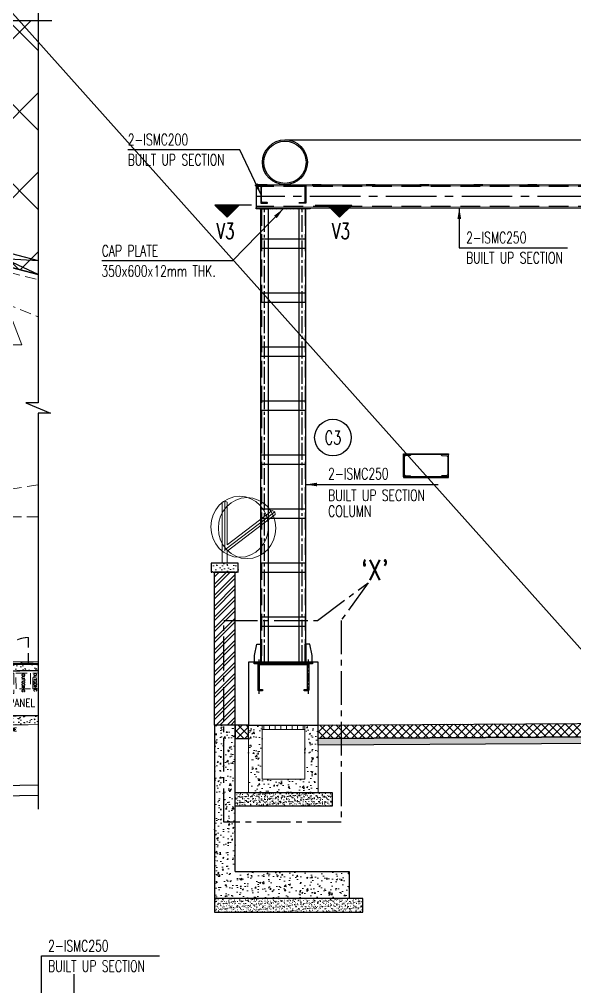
# Model space of a CAD drawing. Header units: inches. Extents: x 6 to 183294, y -48183 to 78918.
# Drawn here: x 13624 to 25977, y 18103 to 39608 of the extents above; entities that cross this region are included whole.
import ezdxf
from ezdxf.enums import TextEntityAlignment as Align

# ---------------------------------------------------------------- set-up
doc = ezdxf.new("R2010")
doc.units = ezdxf.units.IN
doc.header["$MEASUREMENT"] = 0
for name, pattern in [('( Hidden )', [0.375, 0.25, -0.125]), ('CENTER', [2, 1.25, -0.25, 0.25, -0.25]), ('CENTER2', [1.125, 0.75, -0.125, 0.125, -0.125]), ('HIDDEN', [0.375, 0.25, -0.125])]:
    doc.linetypes.add(name, pattern=pattern)
for name, color, linetype, lineweight in [('_ArchProj', 21, 'Continuous', 13), ('MAHAPE__C W_SDA_RCC', 1, 'Continuous', 30), ('MAHAPE__C W_SDA_RCC HATCH', 252, 'Continuous', 9), ('MAHAPE__C W_SDA_WALL', 7, 'Continuous', 30), ('plots', 250, 'Continuous', 25), ('ROAD-ht', 7, 'Continuous', 20), ('SDA_ELEVATION', 8, 'Continuous', 15), ('SDA_PCC', 127, 'Continuous', 30), ('SDA_PCC HATCH', 127, 'Continuous', 9), ('SDA_RCC', 1, 'Continuous', 30), ('SDA_RCC HATCH', 252, 'Continuous', 13), ('SDA_TREMIX', 22, 'Continuous', 30), ('SDA_TREMIX HATCH', 22, 'Continuous', 0), ('SDA_WALL HATCH 200', 8, 'Continuous', 5), ('Substation', 7, 'Continuous', 0)]:
    doc.layers.add(name, color=color, linetype=linetype, lineweight=lineweight)
for name, color, linetype in [('LUGS', 4, 'Continuous'), ('S-ARC', 253, 'Continuous'), ('S-BASE PLATE', 3, 'Continuous'), ('S-BASEMENT SECTION', 4, 'Continuous'), ('S-BRECK LINE', 8, 'Continuous'), ('S-CENTER LINE', 8, 'CENTER2'), ('S-CHEQ PLATE', 9, 'Continuous'), ('S-CLOUD', 7, 'Continuous'), ('S-COLUMN', 1, 'Continuous'), ('S-COLUMN CIRCLE', 9, 'Continuous'), ('S-COLUMN HATCH', 8, 'Continuous'), ('S-COLUMN NO', 2, 'Continuous'), ('S-CONCRET LINE', 4, 'Continuous'), ('S-DIM-1', 5, 'Continuous'), ('S-HATCH', 253, 'Continuous'), ('S-ISMC', 2, 'Continuous'), ('S-MEM', 4, 'Continuous'), ('S-RETAINING WALL', 6, 'Continuous'), ('S-SECTION MARK', 1, 'Continuous'), ('S-TEXT-1', 4, 'Continuous'), ('S-TITIL', 6, 'Continuous'), ('SDA_TEXT', 21, 'Continuous')]:
    doc.layers.add(name, color=color, linetype=linetype)
doc.styles.add('ROMAND', font='simplex.shx', dxfattribs={"width": 0.8, "height": 225})
doc.styles.add('ROMANS', font='simplex.shx', dxfattribs={"width": 0.7})
doc.styles.add('ROMANT', font='arial.ttf')
doc.styles.get("Standard").update_dxf_attribs({"font": 'txt.shx'})
doc.styles.add('UNIQUE', font='times.ttf', dxfattribs={"height": 0.16})
doc.linetypes.add('FENC', pattern='A,0.5,-0.25,["X",Standard,S=0.1,R=0,X=-0.1,Y=-0.05],-0.2', length=0.95)
doc.linetypes.add('FENCELINE1', pattern='A,0.25,-0.1,[133,ltypeshp.shx,S=0.1,R=0,X=-0.1,Y=0],-0.1,1', length=1.45)
doc.dimstyles.new('Copy of metric', dxfattribs={"dimtxt": 0.15, "dimasz": 0.05, "dimexe": 0.1, "dimexo": 0.1, "dimgap": 0.05, "dimtad": 1, "dimdec": 3, "dimzin": 0, "dimdsep": 46, "dimtxsty": 'ROMANS', "dimblk": 'ARCHTICK', "dimcen": 0.17, "dimclrd": 251, "dimclre": 251, "dimclrt": 1, "dimadec": 0, "dimazin": 0, "dimtfac": 1, "dimtdec": 3, "dimtofl": 0, "dimtmove": 1, "dimatfit": 0, "dimfxl": 0, "dimtolj": 1, "dimtzin": 0, "dimlwd": 0, "dimlwe": 0, "dimarcsym": 0})
doc.dimstyles.new('dim10', dxfattribs={"dimtxt": 250, "dimasz": 250, "dimexe": 200, "dimexo": 200, "dimgap": 100, "dimtad": 1, "dimdec": 0, "dimlfac": 0.1, "dimzin": 0, "dimdsep": 46, "dimtxsty": 'ROMANS', "dimcen": 0, "dimclrd": 5, "dimclre": 5, "dimclrt": 4, "dimadec": 0, "dimazin": 0, "dimtfac": 1, "dimtdec": 0, "dimtix": 1, "dimtofl": 0, "dimtmove": 2, "dimatfit": 3, "dimfxl": 0, "dimtolj": 1, "dimtzin": 0, "dimlwd": -1, "dimlwe": -1, "dimarcsym": 0})
doc.dimstyles.new('dim25', dxfattribs={"dimtxt": 250, "dimasz": 250, "dimexe": 200, "dimexo": 200, "dimgap": 100, "dimtad": 1, "dimdec": 0, "dimlfac": 0.25, "dimzin": 0, "dimdsep": 46, "dimtxsty": 'ROMANS', "dimcen": 0, "dimclrd": 5, "dimclre": 5, "dimclrt": 4, "dimadec": 0, "dimazin": 0, "dimtfac": 1, "dimtdec": 0, "dimtix": 1, "dimtofl": 0, "dimtmove": 2, "dimatfit": 3, "dimfxl": 0, "dimtolj": 1, "dimtzin": 0, "dimlwd": -1, "dimlwe": -1, "dimarcsym": 0})
doc.dimstyles.new('SDA-100', dxfattribs={"dimtxt": 0.2, "dimasz": 0.18, "dimexe": 0.18, "dimexo": 0.0625, "dimgap": 0.015, "dimtad": 0, "dimzin": 0, "dimdsep": 46, "dimtxsty": 'Standard', "dimblk": 'ARCHTICK', "dimcen": 0.09, "dimclrd": 27, "dimclre": 27, "dimclrt": 21, "dimadec": 0, "dimazin": 0, "dimtfac": 1, "dimtofl": 0, "dimtmove": 1, "dimatfit": 3, "dimfxl": 0, "dimtolj": 1, "dimtzin": 0, "dimlwd": -1, "dimlwe": -1, "dimarcsym": 0})
doc.dimstyles.get("Standard").update_dxf_attribs({"dimtxt": 0.18, "dimasz": 0.18, "dimexe": 0.18, "dimexo": 0.0625, "dimgap": 0.09, "dimtad": 0, "dimtih": 1, "dimtoh": 1, "dimdec": 4, "dimzin": 0, "dimdsep": 46, "dimtxsty": 'Standard', "dimcen": 0.09, "dimadec": 0, "dimazin": 0, "dimtfac": 1, "dimtdec": 4, "dimtofl": 0, "dimtmove": 0, "dimatfit": 3, "dimfxl": 0, "dimtolj": 1, "dimtzin": 0, "dimarcsym": 0})
pattern_1 = [(225, (94159.534, 39223.985), (15.2387667, -15.2387667), [])]

# ---------------------------------------------------------------- blocks, each defined once
blk = doc.blocks.new('*U23')
at = {"layer": 'S-CENTER LINE', "linetype": 'CENTER2', "ltscale": 750}
blk.add_line((384, 4327), (384, -4426), dxfattribs=at)
at = {"layer": 'S-ISMC', "color": 8, "linetype": 'HIDDEN', "ltscale": 10}
for p, q in [((273, 4327), (273, -4426)), ((495, 4327), (495, -4426))]:
    blk.add_line(p, q, dxfattribs=at)
at = {"layer": 'S-ISMC', "linetype": 'Continuous'}
blk.add_lwpolyline([(259, 4327), (259, -4426), (509, -4426), (509, 4327)], close=True, dxfattribs=at)
blk = doc.blocks.new('A$C7CDB371C')
at = {"color": 1, "lineweight": 0, "ltscale": 0.025}
for p, q in [((0.569, 0.69), (0.541, 0.677)), ((0.541, 0.205), (0.541, 0.677)), ((0.569, 0.135), (0.569, 0.69)), ((0.569, 0.69), (0.597, 0.677)), ((0.597, 0.135), (0.597, 0.677)), ((0.012, 0.57), (0.006, 0.54)), ((0.54, 0.135), (0.006, 0.54)), ((0.012, 0.57), (0.04, 0.585)), ((0.569, 0.149), (0.012, 0.57)), ((0.541, 0.205), (0.04, 0.585)), ((0.54, 0), (0.54, 0.135)), ((0.597, 0), (0.597, 0.135)), ((0.54, 0), (0.597, 0))]:
    blk.add_line(p, q, dxfattribs=at)
at = {"linetype": 'FENC', "lineweight": 0, "ltscale": 35, "extrusion": (0, 0, -1)}
blk.add_ellipse((0.32, 0.389, 70.792), major_axis=(0, -0.339), ratio=0.943658, dxfattribs=at)
at = {"linetype": 'FENC', "lineweight": 0, "ltscale": 35}
blk.add_ellipse((0.403, 0.404, 70.792), major_axis=(0, -0.339), ratio=0.943658, dxfattribs=at)
blk = doc.blocks.new('section-11')
at = {"layer": 'MAHAPE__C W_SDA_RCC HATCH'}
h = blk.add_hatch(dxfattribs=at)
h.set_pattern_fill('CONC', color=8, scale=500, angle=180)
h.set_pattern_definition([(0, (-1155373.66, -450134.2), (0, 500), [0, -500]), (0, (-1155368.66, -450309.2), (0, 500), [0, -500]), (0, (-1155353.66, -450039.2), (0, 500), [0, -500]), (338.1986, (-1155613.66, -450194.18), (1500.0001365, -499.999955), [53.8515, -2638.731]), (216.8699, (-1155563.66, -450214.18), (1499.999959, 1000.000062), [25, -2475]), (130.6013, (-1155583.66, -450229.177), (2500.0002106, -2999.999509), [46.0975, -4563.6745]), (206.5651, (-1155748.66, -450289.18), (-499.99958, -500.000655), [11.1805, -1106.8535]), (326.3099, (-1155758.66, -450294.18), (999.999779, -500.000667), [18.028, -1784.748]), (108.4349, (-1155743.66, -450304.18), (-499.999202, 1000.000217), [15.8115, -1565.3275]), (225, (-1155428.66, -450339.18), (-2e-13, -500.00015), [21.213, -685.8935]), (0, (-1155443.66, -450354.2), (500, 500), [30, -470]), (135, (-1155413.66, -450354.18), (-500.00015, 0), [21.213, -685.8935]), (251.5651, (-1155488.66, -450019.18), (499.999202, 1000.000217), [15.8115, -1565.3275]), (0, (-1155493.66, -450034.2), (500, 500), [25, -475]), (143.1301, (-1155468.66, -450034.18), (-1499.999959, 1000.000062), [25, -2475]), (213.6901, (-1155753.66, -450014.18), (999.999779, 500.000667), [18.028, -1784.748]), (341.5651, (-1155768.66, -450024.18), (-1000.000217, 499.999202), [31.623, -1549.516]), (126.8699, (-1155738.66, -450034.18), (1000.000062, -1499.999959), [25, -2475]), (0, (-1155608.66, -450034.2), (0, 500), [0, -500]), (0, (-1155743.66, -450164.2), (0, 500), [0, -500]), (0, (-1155603.66, -450349.2), (0, 500), [0, -500]), (0, (-1155468.66, -450194.2), (0, 500), [0, -500]), (0, (-1155613.66, -450109.2), (0, 500), [0, -500]), (0, (-1155723.66, -450094.2), (0, 500), [0, -500]), (0, (-1155678.66, -450124.2), (0, 500), [0, -500]), (0, (-1155698.66, -450244.2), (0, 500), [0, -500]), (0, (-1155818.66, -450224.2), (0, 500), [0, -500]), (0, (-1155813.66, -450109.2), (0, 500), [0, -500]), (0, (-1155828.66, -449999.2), (0, 500), [0, -500]), (0, (-1155673.66, -449979.2), (0, 500), [0, -500]), (0, (-1155563.66, -449959.2), (0, 500), [0, -500]), (0, (-1155388.66, -449979.2), (0, 500), [0, -500]), (0, (-1155508.66, -450134.2), (0, 500), [0, -500]), (0, (-1155558.66, -450044.2), (0, 500), [0, -500]), (0, (-1155518.66, -450284.2), (0, 500), [0, -500]), (0, (-1155668.66, -450309.2), (0, 500), [0, -500]), (0, (-1155518.66, -450419.2), (0, 500), [0, -500]), (0, (-1155683.66, -450389.2), (0, 500), [0, -500]), (0, (-1155843.66, -450404.2), (0, 500), [0, -500]), (0, (-1155783.66, -450429.2), (0, 500), [0, -500]), (0, (-1155778.66, -450359.2), (0, 500), [0, -500]), (0, (-1155443.66, -450439.2), (0, 500), [0, -500]), (0, (-1155383.66, -450234.2), (0, 500), [0, -500]), (0, (-1155408.66, -450084.2), (0, 500), [0, -500]), (0, (-1155638.66, -450444.2), (0, 500), [0, -500])])
edge = h.paths.add_edge_path()
edge.add_line((-600, 4601), (-1060, 4601))
edge = h.paths.add_edge_path()
edge.add_line((-530, 4800), (-530, 4601))
edge.add_line((-530, 4601), (-545, 4601))
edge.add_ellipse((-555, 4601), major_axis=(10, 0), ratio=1, start_angle=0, end_angle=90)
edge.add_ellipse((-555, 4601), major_axis=(10, 0), ratio=1, start_angle=90, end_angle=180)
edge.add_line((-565, 4601), (-600, 4601))
edge.add_line((-600, 4601), (-1060, 4601))
edge.add_line((-1060, 4601), (-1095, 4601))
edge.add_ellipse((-1105, 4601), major_axis=(10, 0), ratio=1, start_angle=0, end_angle=90)
edge.add_ellipse((-1105, 4601), major_axis=(10, 0), ratio=1, start_angle=90, end_angle=180)
edge.add_line((-1115, 4601), (-1130, 4601))
edge.add_line((-1130, 4601), (-1130, 4800))
edge.add_line((-1130, 4800), (-530, 4800))
at = {"layer": 'SDA_ELEVATION'}
h = blk.add_hatch(dxfattribs=at)
h.set_pattern_fill('ANSI31', color=8, scale=1000, angle=45)
h.set_pattern_definition([(90, (-1190310.6, -279749.45), (-125, 0), [])])
h.paths.add_polyline_path([(0, 1200), (0, 1100), (950, 1100), (950, 1200)])
at = {"layer": 'SDA_PCC HATCH', "linetype": 'Continuous'}
h = blk.add_hatch(dxfattribs=at)
h.set_pattern_fill('AR-SAND', color=8, scale=46.691177, angle=180, style=0)
h.set_pattern_definition([(37.5, (-1194513.666, -332372.4), (-2.941234, 89.9656687), [0, -70.9705883, 0, -79.375, 0, -75.873162]), (7.5, (-1194513.67, -332372.4), (82.632957, 131.76932), [0, -38.2867647, 0, -63.966912, 0, -24.5128677]), (327.5, (-1194571.096, -332372.4), (145.4029473, 0.264228), [0, -23.3455883, 0, -84.0441177, 0, -109.724265]), (317.5, (-1194571.1, -332372.4), (140.359588, 40.979705), [0, -11.672794, 0, -55.0955883, 0, -63.0330883])])
h.paths.add_polyline_path([(1250, 900), (1250, 750), (17391, 850), (17390, 1000)])
h = blk.add_hatch(dxfattribs=at)
h.set_pattern_fill('AR-SAND', color=8, scale=46.691177, angle=180, style=0)
h.set_pattern_definition([(37.5, (-526153.19, -518089.3), (-2.941234, 89.965669), [0, -70.970588, 0, -79.375, 0, -75.873162]), (7.5, (-526153.19, -518089.3), (82.632957, 131.76932), [0, -38.286765, 0, -63.966912, 0, -24.512868]), (327.5, (-526210.62, -518089.3), (145.402947, 0.264228), [0, -23.345588, 0, -84.044118, 0, -109.724265]), (317.5, (-526210.62, -518089.3), (140.359588, 40.979705), [0, -11.672794, 0, -55.095588, 0, -63.033088])])
h.paths.add_polyline_path([(-600, -300), (-600, -600), (1560, -600), (1560, -300)])
h = blk.add_hatch(dxfattribs=at)
h.set_pattern_fill('AR-SAND', color=8, scale=46.691177, angle=180, style=0)
h.set_pattern_definition([(37.5, (142221.335, -703806.195), (-2.941234, 89.965669), [0, -70.970588, 0, -79.375, 0, -75.873162]), (7.5, (142221.33, -703806.2), (82.632957, 131.76932), [0, -38.286765, 0, -63.966912, 0, -24.512868]), (327.5, (142163.905, -703806.195), (145.402947, 0.264228), [0, -23.345588, 0, -84.044118, 0, -109.724265]), (317.5, (142163.9, -703806.2), (140.359588, 40.979705), [0, -11.672794, 0, -55.095588, 0, -63.033088])])
h.paths.add_polyline_path([(-1060, -2657), (-1060, -2957), (2240, -2957), (2240, -2657)])
at = {"layer": 'SDA_RCC HATCH'}
h = blk.add_hatch(dxfattribs=at)
h.set_pattern_fill('AR-CONC', color=8, scale=46, angle=180)
h.set_pattern_definition([(50, (142221.33, -703008.4), (329.93968, -28.86598), [34.5, -379.5]), (355, (142221.33, -703008.4), (-63.82561, 346.00838), [27.6, -303.6]), (100.451444, (142248.83, -703010.8), (266.11407, 317.1424), [29.32049, -322.52537]), (46.1842, (142221.33, -702916.4), (490.93101, -76.13887), [51.75, -569.25]), (96.635635, (142262.25, -702922.73), (429.9445, 448.09456), [43.98076, -483.78833]), (351.18416, (142221.33, -702916.4), (429.9445, 448.09456), [41.4, -455.4]), (21, (142267.33, -702939.4), (274.57724, -185.20469), [34.5, -379.5]), (326, (142267.33, -702939.4), (111.92505, 333.56902), [27.6, -303.6]), (71.451445, (142290.22, -702954.82), (386.5023, 148.36433), [29.32049, -322.52537]), (37.5, (142221.33, -703008.39), (5.593533, 153.131173), [0, -299.92, 0, -308.2, 0, -304.75]), (7.5, (142221.33, -703008.39), (121.011987, 181.429387), [0, -175.72, 0, -293.02, 0, -116.15]), (327.5, (142118.75, -703008.39), (245.55832, -10.37524), [0, -115, 0, -358.8, 0, -476.1]), (317.5, (142072.75, -703008.4), (268.26564, 46.04829), [0, -149.5, 0, -238.28, 0, -338.1])])
h.paths.add_polyline_path([(-600, -2058), (1940, -2058), (1940, -2657), (-1060, -2657), (-1060, 1200), (-600, 1200)])
h = blk.add_hatch(dxfattribs=at)
h.set_pattern_fill('AR-CONC', color=8, scale=46, angle=180)
h.set_pattern_definition([(50, (-526153.2, -517291.5), (329.93968, -28.86598), [34.5, -379.5]), (355, (-526153.2, -517291.5), (-63.82561, 346.00838), [27.6, -303.6]), (100.451444, (-526125.7, -517293.9), (266.11407, 317.1424), [29.32049, -322.52537]), (46.1842, (-526153.2, -517199.5), (490.93101, -76.13887), [51.75, -569.25]), (96.635635, (-526112.3, -517205.84), (429.9445, 448.09456), [43.98076, -483.78833]), (351.184164, (-526153.2, -517199.5), (429.9445, 448.09456), [41.4, -455.4]), (21, (-526107.2, -517222.5), (274.57724, -185.20469), [34.5, -379.5]), (326, (-526107.2, -517222.5), (111.92505, 333.56902), [27.6, -303.6]), (71.451445, (-526084.3, -517237.93), (386.5023, 148.36433), [29.32049, -322.52537]), (37.5, (-526153.19, -517291.49), (5.593533, 153.131173), [0, -299.92, 0, -308.2, 0, -304.75]), (7.5, (-526153.19, -517291.5), (121.011987, 181.429387), [0, -175.72, 0, -293.02, 0, -116.15]), (327.5, (-526255.77, -517291.49), (245.55832, -10.37524), [0, -115, 0, -358.8, 0, -476.1]), (317.5, (-526301.77, -517291.5), (268.26564, 46.04829), [0, -149.5, 0, -238.28, 0, -338.1])])
h.paths.add_polyline_path([(-300, 1200), (-300, -300), (1250, -300), (1250, 1200), (950, 1200), (950, 0), (0, 0), (0, 1200)])
at = {"layer": 'SDA_TREMIX HATCH'}
h = blk.add_hatch(dxfattribs=at)
h.set_pattern_fill('ANSI37', color=8, scale=1000, style=0)
h.set_pattern_definition([(45, (-2843059.49, 732027.59), (-88.3883476, 88.3883476), []), (135, (-2843059.49, 732027.59), (-88.3883476, -88.3883476), [])])
h.paths.add_polyline_path([(1250, 1200), (1250, 900), (17392, 1000), (17390, 1300)])
h = blk.add_hatch(dxfattribs=at)
h.set_pattern_fill('ANSI37', color=8, scale=1000, style=0)
h.set_pattern_definition([(45, (-3511426.99, 917744.48), (-88.3883476, 88.3883476), []), (135, (-3511426.99, 917744.48), (-88.3883476, -88.3883476), [])])
h.paths.add_polyline_path([(-600, 1200), (-600, 900), (-300, 900), (-300, 1200)])
at = {"layer": 'SDA_WALL HATCH 200'}
h = blk.add_hatch(dxfattribs=at)
h.set_pattern_fill('ANSI32', color=8, scale=460, angle=180)
h.set_pattern_definition([(45, (142221.33, -703008.39), (-121.97592, 121.97592), []), (45, (142302.65, -703008.39), (-121.97592, 121.97592), [])])
h.paths.add_polyline_path([(-600, 1200), (-1060, 1200), (-1060, 2499), (-600, 2499)])
h.paths.add_polyline_path([(-1060, 4601), (-600, 4601), (-600, 2499), (-1060, 2499)])
at = {"layer": 'MAHAPE__C W_SDA_RCC', "color": 8, "ltscale": 1000}
for p, q in [((-1130, 4800), (-1130, 4601)), ((-530, 4800), (-1130, 4800)), ((-530, 4601), (-530, 4800)), ((-1130, 4601), (-1115, 4601)), ((-1095, 4601), (-1060, 4601)), ((-1060, 4601), (-600, 4601)), ((-600, 4601), (-1060, 4601)), ((-600, 4601), (-565, 4601)), ((-545, 4601), (-530, 4601)), ((-600, 1200), (-1060, 1200)), ((-600, -2058), (-600, 1200)), ((-600, -2058), (-600, 1200)), ((-600, -2058), (1940, -2058)), ((1940, -2058), (1940, -2657)), ((1940, -2657), (-1060, -2657))]:
    blk.add_line(p, q, dxfattribs=at)
for points in [[(-1060, 1200), (-1060, -2058)], [(-1060, -2058), (-1060, -2657)]]:
    blk.add_lwpolyline(points, dxfattribs=at)
at = {"layer": 'MAHAPE__C W_SDA_RCC', "color": 8}
for centre, start, end in [((-1105, 4601), 90, 180), ((-1105, 4601), 0, 90), ((-555, 4601), 90, 180), ((-555, 4601), 0, 90)]:
    blk.add_arc(centre, 10, start, end, dxfattribs=at)
at = {"layer": 'MAHAPE__C W_SDA_WALL', "color": 8, "ltscale": 1000}
for p, q in [((-1060, 1200), (-1060, 4601)), ((-600, 1200), (-600, 4601))]:
    blk.add_line(p, q, dxfattribs=at)
at = {"layer": 'SDA_ELEVATION', "color": 8, "ltscale": 1000}
blk.add_lwpolyline([(0, 1200), (950, 1200), (950, 1100), (0, 1100)], close=True, dxfattribs=at)
at = {"layer": 'SDA_PCC', "color": 8, "ltscale": 1000}
for points in [[(1250, 900), (17390, 1000), (17391, 850), (1250, 750)], [(-600, -300), (1560, -300), (1560, -600), (-600, -600)], [(-1060, -2657), (-1060, -2957), (2240, -2957), (2240, -2657)]]:
    blk.add_lwpolyline(points, close=True, dxfattribs=at)
at = {"layer": 'SDA_RCC', "color": 8, "lineweight": 0, "ltscale": 1000}
blk.add_lwpolyline([(-300, 1200), (0, 1200), (0, 0), (950, 0), (950, 1200), (1250, 1200), (1250, -300), (-300, -300)], close=True, dxfattribs=at)
at = {"layer": 'SDA_TREMIX', "color": 8, "ltscale": 1000}
blk.add_line((1246, 900), (17390, 1000), dxfattribs=at)
for points in [[(1250, 1200), (17390, 1300), (17392, 1000), (1250, 900)], [(-300, 1200), (-600, 1200), (-600, 900), (-300, 900)]]:
    blk.add_lwpolyline(points, close=True, dxfattribs=at)
at = {"color": 8, "xscale": -2000, "yscale": 2000, "zscale": 2000}
blk.add_blockref('A$C7CDB371C', (307, 4800), dxfattribs=at)
blk = doc.blocks.new('_ArchTick')
at = {"color": 0, "const_width": 0.15}
blk.add_lwpolyline([(-0.5, -0.5), (0.5, 0.5)], dxfattribs=at)
blk = doc.blocks.new('*U38')
at = {"layer": 'S-CENTER LINE', "linetype": 'CENTER2', "ltscale": 250}
blk.add_line((0, -1980), (0, 3058), dxfattribs=at)
at = {"layer": 'S-ISMC', "color": 8, "linetype": 'HIDDEN', "ltscale": 750}
blk.add_line((-33, 3058), (-33, -1980), dxfattribs=at)
at = {"layer": 'S-ISMC'}
blk.add_lwpolyline([(-40, -1980), (-40, 3058), (40, 3058), (40, -1980), (-40, -1980)], dxfattribs=at)
blk = doc.blocks.new('*U9')
at = {"layer": 'S-CENTER LINE', "linetype": 'CENTER2', "ltscale": 10}
for p, q in [((0, -125), (0, 125)), ((8, 0), (-8, 0))]:
    blk.add_line(p, q, dxfattribs=at)
at = {"layer": 'S-ISMC'}
blk.add_lwpolyline([(71, -114), (14, -108, -0.383864), (4, -96), (4, 96, -0.383864), (14, 108), (71, 114, 0.383864), (76, 120), (76, 125), (-4, 125), (-4, -125), (76, -125), (76, -120, 0.383864)], format="xyb", close=True, dxfattribs=at)
blk = doc.blocks.new('2-ISMC250 BUILT UP SECTION')
at = {"layer": 'S-BASE PLATE', "color": 3, "ltscale": 2}
for points in [[(-500, 262), (500, 262), (500, 250), (-500, 250)], [(-500, -262), (500, -262), (500, -250), (-500, -250)]]:
    blk.add_lwpolyline(points, close=True, dxfattribs=at)
at = {"layer": 'S-ISMC', "yscale": 2, "zscale": 2, "rotation": 180}
for p, xscale in [((-492.9, 0), -2), ((492.9, 0), 2)]:
    blk.add_blockref('*U9', p, dxfattribs=dict(at, xscale=xscale))
blk = doc.blocks.new('*U10')
at = {"layer": 'S-CENTER LINE', "linetype": 'CENTER2', "ltscale": 10}
blk.add_line((8, 0), (-8, 0), dxfattribs=at)
at = {"layer": 'S-CENTER LINE', "linetype": 'CENTER2', "ltscale": 50}
blk.add_line((0, -100), (0, 100), dxfattribs=at)
at = {"layer": 'S-ISMC', "color": 3}
blk.add_lwpolyline([(72, -97, 0.383864), (67, -92), (13, -86, -0.383864), (3, -75), (3, 75, -0.383864), (13, 86), (67, 92, 0.383864), (72, 97), (72, 100), (-3, 100), (-3, -100), (72, -100)], format="xyb", close=True, dxfattribs=at)
blk = doc.blocks.new('OPEN TO SKY')
at = {"lineweight": 0}
h = blk.add_hatch(dxfattribs=at)
h.set_pattern_fill('ANSI37', color=8, scale=10000, style=0)
h.set_pattern_definition([(45, (-430080.5, -149823.6), (-883.8835, 883.8835), []), (135, (-430080.5, -149823.6), (-883.8835, -883.8835), [])])
edge = h.paths.add_edge_path()
edge.add_line((11017, 17200), (9086, 17200))
edge.add_line((9086, 17200), (9086, 12053))
edge.add_line((9086, 12053), (11017, 11554))
edge.add_line((11017, 11554), (11017, 17200))
edge.add_line((11017, 17200), (9086, 17200))
h = blk.add_hatch()
h.set_pattern_fill('AR-CONC', color=8, scale=100, angle=153.0808)
h.set_pattern_definition([(203.0808, (-41741, 19792.7), (-611.132, 380.6806), [75, -825]), (148.0808, (-41741, 19792.7), (-216.826, -733.506), [60, -660]), (253.5322, (-41791.95, 19824.4), (-827.958, -352.826), [63.74, -701.142]), (199.265, (-41831.6, 19614.4), (-876.665, 630.761), [112.5, -1237.5]), (249.7164, (-41904.6, 19666.9), (-1274.404, -445.416), [95.61, -1051.714]), (144.265, (-41831.6, 19614.4), (-1274.404, -445.416), [90, -990]), (174.0808, (-41898.1, 19704.2), (-349.9504, 629.2334), [75, -825]), (119.0808, (-41898.1, 19704.2), (-545.251, -536.42), [60, -660]), (224.5322, (-41927.26, 19756.65), (-895.201, 92.814), [63.74, -701.142]), (190.5808, (-41741.02, 19792.7), (-161.5546, -291.3182), [0, -652, 0, -670, 0, -662.5]), (160.5808, (-41741.02, 19792.7), (-413.1284, -232.575), [0, -382, 0, -637, 0, -252.5]), (120.5808, (-41542.18, 19691.73), (-465.7691, 261.7904), [0, -250, 0, -780, 0, -1035]), (110.5808, (-41453, 19646.46), (-565.3164, 174.77), [0, -325, 0, -518, 0, -735])])
h.paths.add_polyline_path([(801, 3439), (6687, 451), (7728, 2502), (1842, 5490)])
h.paths.add_polyline_path([(1204, 3571), (2110, 5354), (7461, 2637), (6555, 854)], flags=16)
at = {"layer": 'S-COLUMN HATCH'}
h = blk.add_hatch(dxfattribs=at)
h.set_pattern_fill('ANSI31', color=256, scale=750, style=0)
h.set_pattern_definition([(45, (-397298.02, 245187.77), (-66.29126, 66.29126), [])])
h.paths.add_polyline_path([(9486, 15378), (9486, 11949), (9086, 12053), (9086, 15378)])
at = {"layer": 'Substation', "lineweight": 0, "ltscale": 1000}
for points in [[(3677, 5649), (3722, 5626), (3335, 4863), (3289, 4886)], [(5301, 4824), (5256, 4847), (4869, 4084), (4914, 4061)], [(6233, 4211), (6194, 4231), (5856, 3566), (5895, 3546)], [(1891, 2132), (1936, 2109), (2324, 2872), (2279, 2895)], [(3516, 1307), (3470, 1330), (3858, 2093), (3903, 2070)], [(4560, 916), (4521, 937), (4858, 1602), (4898, 1582)]]:
    blk.add_hatch(color=8, dxfattribs=at).paths.add_polyline_path(points)
at = {"layer": 'Substation', "lineweight": 0}
h = blk.add_hatch(dxfattribs=at)
h.set_pattern_fill('AR-CONC', color=8, scale=36, angle=90.288, style=0)
h.set_pattern_definition([(140.288, (45502.06, -70840.2), (21.29254, 258.32396), [27, -297]), (85.288, (45502.06, -70840.2), (-270.5347, -51.311), [21.6, -237.6]), (190.73945, (45503.84, -70818.68), (-249.2421, 207.01295), [22.9465, -252.4112]), (136.4722, (45430.06, -70840.57), (57.6549, 384.5015), [40.5, -445.5]), (186.92364, (45434.87, -70808.53), (-352.3696, 334.7113), [34.4197, -378.617]), (81.47217, (45430.06, -70840.57), (-352.3696, 334.7113), [32.4, -356.4]), (111.288, (45447.88, -70804.48), (143.8608, 215.6124), [27, -297]), (56.288, (45447.88, -70804.48), (-261.491, 86.2802), [21.6, -237.6]), (161.73945, (45459.87, -70786.51), (-117.6302, 301.8926), [22.9465, -252.4112]), (127.78801, (45502.06, -70840.21), (-119.86228, 3.77509), [0, -234.72, 0, -241.2, 0, -238.5]), (97.788, (45502.06, -70840.21), (-142.46247, 93.99011), [0, -137.52, 0, -229.32, 0, -90.9]), (57.788, (45502.47, -70920.49), (7.15365, 192.21446), [0, -90, 0, -280.8, 0, -372.6]), (47.788, (45502.65, -70956.49), (-37.09267, 209.76322), [0, -117, 0, -186.48, 0, -264.6])])
h.paths.add_polyline_path([(11017, 1543), (11017, 2943), (8620, 2931), (8627, 1531)])
h.paths.add_polyline_path([(11017, 1743), (11017, 2743), (8821, 2732), (8826, 1732)])
at = {"color": 251, "lineweight": 5, "ltscale": 1000}
for p, q in [((1797, 16354), (999, 16354)), ((1797, 16354), (2594, 16354)), ((918, 16244), (918, 16106)), ((1797, 16299), (1000, 16299)), ((1000, 16244), (1000, 16024)), ((1797, 16244), (1002, 16244)), ((1632, 16244), (1467, 15090)), ((1797, 16299), (2593, 16299)), ((1797, 16244), (2592, 16244)), ((1962, 16244), (2127, 15090)), ((2593, 16244), (2593, 16024)), ((2676, 16244), (2676, 16106)), ((1000, 16024), (1000, 12645)), ((2593, 16024), (2593, 12645)), ((1797, 15090), (1000, 15090)), ((1000, 15090), (1220, 14760)), ((1797, 15090), (2593, 15090)), ((2593, 15090), (2374, 14760)), ((1000, 15035), (1165, 14788)), ((2593, 15035), (2429, 14788)), ((1165, 14788), (1000, 14788)), ((1000, 14733), (1193, 14733)), ((1193, 14733), (1193, 14156)), ((1220, 14760), (1220, 13442)), ((1797, 14760), (1220, 14760)), ((1797, 14760), (2374, 14760)), ((2374, 14760), (2374, 13442)), ((2593, 14733), (2401, 14733)), ((2401, 14733), (2401, 14156)), ((2429, 14788), (2593, 14788)), ((1193, 14156), (1000, 14156)), ((1220, 14101), (1000, 14101)), ((1000, 14046), (1193, 14046)), ((1193, 14046), (1193, 13469)), ((2374, 14101), (2593, 14101)), ((2401, 14156), (2593, 14156)), ((2401, 14046), (2401, 13469)), ((2593, 14046), (2401, 14046)), ((1193, 13469), (1000, 13469)), ((1220, 13442), (1000, 13277)), ((1797, 13442), (1220, 13442)), ((1797, 13442), (2374, 13442)), ((2374, 13442), (2593, 13277)), ((2401, 13469), (2593, 13469)), ((1797, 13277), (1000, 13277)), ((1797, 13277), (2593, 13277)), ((918, 12453), (918, 12590)), ((1000, 12453), (1000, 12673)), ((2593, 12453), (2593, 12673)), ((2676, 12453), (2676, 12590)), ((1797, 12343), (999, 12343)), ((1797, 12398), (1000, 12398)), ((1797, 12453), (1002, 12453)), ((1797, 12453), (2592, 12453)), ((1797, 12398), (2593, 12398)), ((1797, 12343), (2594, 12343)), ((793, 11244), (793, 11106)), ((1671, 11354), (874, 11354)), ((1672, 11299), (875, 11299)), ((875, 11244), (875, 11024)), ((1671, 11244), (876, 11244)), ((1507, 11244), (1342, 10090)), ((1672, 11354), (2469, 11354)), ((1672, 11299), (2468, 11299)), ((1672, 11244), (2467, 11244)), ((1836, 11244), (2001, 10090)), ((2468, 11244), (2468, 11024)), ((2551, 11244), (2551, 11106)), ((875, 11024), (875, 7645)), ((2468, 11024), (2468, 7645)), ((1672, 10090), (875, 10090)), ((875, 10090), (1095, 9760)), ((875, 10035), (1040, 9788)), ((1672, 10090), (2468, 10090)), ((2468, 10090), (2248, 9760)), ((2468, 10035), (2303, 9788)), ((1040, 9788), (875, 9788)), ((875, 9733), (1067, 9733)), ((1067, 9733), (1067, 9156)), ((1095, 9760), (1095, 8442)), ((1672, 9760), (1095, 9760)), ((1672, 9760), (2248, 9760)), ((2248, 9760), (2248, 8442)), ((2468, 9733), (2276, 9733)), ((2276, 9733), (2276, 9156)), ((2303, 9788), (2468, 9788)), ((1067, 9156), (875, 9156)), ((1095, 9101), (875, 9101)), ((875, 9046), (1067, 9046)), ((1067, 9046), (1067, 8469)), ((2248, 9101), (2468, 9101)), ((2276, 9156), (2468, 9156)), ((2276, 9046), (2276, 8469)), ((2468, 9046), (2276, 9046)), ((1067, 8469), (875, 8469)), ((1095, 8442), (875, 8277)), ((1672, 8442), (1095, 8442)), ((1672, 8442), (2248, 8442)), ((2248, 8442), (2468, 8277)), ((2276, 8469), (2468, 8469)), ((1672, 8277), (875, 8277)), ((1672, 8277), (2468, 8277)), ((793, 7453), (793, 7590)), ((875, 7453), (875, 7673)), ((2468, 7453), (2468, 7673)), ((2551, 7453), (2551, 7590)), ((1671, 7343), (874, 7343)), ((1672, 7398), (875, 7398)), ((1671, 7453), (876, 7453)), ((1672, 7453), (2467, 7453)), ((1672, 7398), (2468, 7398)), ((1672, 7343), (2469, 7343))]:
    blk.add_line(p, q, dxfattribs=at)
at = {"color": 8, "ltscale": 1000}
blk.add_line((1522, 6075), (1522, 5490), dxfattribs=at)
for points in [[(547, 16759), (3047, 16759), (3047, 11759), (547, 11759)], [(422, 11759), (2922, 11759), (2922, 6759), (422, 6759)]]:
    blk.add_lwpolyline(points, close=True, dxfattribs=at)
at = {"color": 8, "linetype": '( Hidden )', "lineweight": 0, "ltscale": 1000}
for points in [[(322, 5475), (322, 6075, -0.414214), (922, 5475, -0.414214), (1522, 6075)], [(10796, 2882), (10796, 3482, 0.414214), (10196, 2882, 0.414214), (9596, 3482), (9596, 2882)], [(10797, 2882), (10797, 3482, 0.414214), (10197, 2882, 0.414214), (9597, 3482), (9597, 2882)]]:
    blk.add_lwpolyline(points, format="xyb", dxfattribs=at)
at = {"color": 8, "linetype": 'FENCELINE1', "ltscale": 1000, "const_width": 50}
blk.add_lwpolyline([(11017, 2895), (6981, 2881), (1842, 5490), (153, 5490)], dxfattribs=at)
at = {"color": 8, "ltscale": 1000}
for points in [[(243, 1537), (243, 2287)], [(1743, 1537), (1743, 2287)], [(1743, 1587), (1893, 1587), (1893, 87), (93, 87), (93, 1587), (243, 1587)], [(1743, 1537), (1843, 1537), (1843, 137), (143, 137), (143, 1537), (243, 1537)], [(993, 1537), (993, 1587)], [(1743, 1537), (1743, 1587)], [(-224, 311), (-236, -170), (322, -163)]]:
    blk.add_lwpolyline(points, dxfattribs=at)
at = {"color": 251, "lineweight": 5}
for centre, radius, start, end in [((1022, 16252), 104, 101.9057, 184.3545), ((2572, 16252), 104, 355.6455, 78.0943), ((1014, 16120), 97.1, 188.13, 261.8699), ((2580, 16120), 97.1, 278.1301, 351.87), ((1014, 12577), 97.1, 98.1301, 171.87), ((2580, 12577), 97.1, 8.13, 81.8699), ((1022, 12445), 104, 175.6455, 258.0943), ((2572, 12445), 104, 281.9057, 4.3545), ((896, 11252), 104, 101.9057, 184.3545), ((2447, 11252), 104, 355.6455, 78.0943), ((889, 11120), 97.1, 188.13, 261.8699), ((2454, 11120), 97.1, 278.1301, 351.87), ((889, 7577), 97.1, 98.1301, 171.87), ((2454, 7577), 97.1, 8.13, 81.8699), ((896, 7445), 104, 175.6455, 258.0943), ((2447, 7445), 104, 281.9057, 4.3545)]:
    blk.add_arc(centre, radius, start, end, dxfattribs=at)
at = {"color": 8}
for centre, start, end in [((243, 1537), 0, 90), ((1743, 1537), 90, 180)]:
    blk.add_arc(centre, 750, start, end, dxfattribs=at)
at = {"layer": 'plots', "color": 8, "ltscale": 1000}
for points in [[(11017, -33), (-236, -234), (192, 17200)], [(11017, 197), (0, 0), (422, 17200)]]:
    blk.add_lwpolyline(points, dxfattribs=at)
at = {"layer": 'S-BASEMENT SECTION', "color": 8, "ltscale": 1000}
for points in [[(9086, 17200), (9086, 12053), (11017, 11554)], [(9086, 13631), (10436, 13631), (10436, 11704)], [(3046, 4879), (3091, 4968)], [(5008, 3883), (5053, 3972)], [(5097, 3838), (5142, 3927)], [(6167, 3294), (6212, 3384)]]:
    blk.add_lwpolyline(points, dxfattribs=at)
at = {"layer": 'S-BRECK LINE'}
for points in [[(-108, 17200), (5492, 17200), (5492, 16925), (5718, 17474), (5718, 17200), (11317, 17200)], [(11017, 17500), (11017, 8696), (10743, 8696), (11292, 8470), (11017, 8470), (11017, -333)]]:
    blk.add_lwpolyline(points, dxfattribs=at)
at = {"layer": 'S-COLUMN', "ltscale": 5}
blk.add_lwpolyline([(9486, 15378), (9486, 11949), (9086, 12053), (9086, 15378)], close=True, dxfattribs=at)
at = {"layer": 'S-COLUMN CIRCLE'}
blk.add_circle((10031, 14100), 408, dxfattribs=at)
at = {"layer": 'S-HATCH', "color": 5}
for p, q in [((9316, 17200), (9086, 15378)), ((9316, 15378), (9086, 17200)), ((11017, 11554), (9486, 12259)), ((9486, 11949), (11017, 11864))]:
    blk.add_line(p, q, dxfattribs=at)
at = {"layer": 'S-RETAINING WALL'}
for p, q in [((9086, 17200), (9086, 15378)), ((9316, 15378), (9316, 17200)), ((9486, 12259), (11017, 11864)), ((11017, 11554), (9486, 11949))]:
    blk.add_line(p, q, dxfattribs=at)
at = {"layer": 'SDA_ELEVATION', "color": 8, "linetype": '( Hidden )', "ltscale": 1000}
blk.add_line((6445, 12456), (11017, 10613), dxfattribs=at)
for points in [[(11017, 6165), (6445, 6165), (6445, 12456), (9061, 12456), (9061, 12226), (8912, 12226), (8912, 11976), (11017, 11433)], [(11017, 6165), (6445, 6165), (6445, 12456), (9061, 12456), (9061, 12226), (8912, 12226), (8912, 11976), (11017, 11433)], [(11017, 6875), (6445, 6165)]]:
    blk.add_lwpolyline(points, dxfattribs=at)
at = {"layer": 'Substation', "color": 8, "lineweight": 0, "ltscale": 1000}
for p, q in [((3677, 5649), (3289, 4886)), ((3722, 5626), (3335, 4863)), ((3722, 5626), (3677, 5649)), ((3249, 4948), (3180, 4811)), ((3300, 4922), (3249, 4948)), ((3230, 4785), (3180, 4811)), ((3300, 4922), (3230, 4785)), ((3999, 4395), (3230, 4785)), ((3335, 4863), (3289, 4886)), ((5256, 4847), (4869, 4084)), ((5301, 4824), (4914, 4061)), ((5256, 4847), (5301, 4824)), ((4068, 4532), (3999, 4395)), ((4119, 4506), (4068, 4532)), ((4565, 4108), (3934, 4428)), ((4565, 4108), (3934, 4428)), ((4049, 4370), (3999, 4395)), ((3999, 4395), (4049, 4370)), ((4119, 4506), (4049, 4370)), ((4119, 4506), (4049, 4370)), ((4099, 4344), (4049, 4370)), ((4049, 4370), (4099, 4344)), ((4169, 4481), (4099, 4344)), ((4099, 4344), (4868, 3954)), ((4119, 4506), (4169, 4481)), ((4937, 4091), (4868, 3954)), ((4937, 4091), (4988, 4065)), ((6194, 4231), (5856, 3566)), ((6233, 4211), (5895, 3546)), ((6194, 4231), (6233, 4211)), ((4868, 3954), (4918, 3928)), ((4869, 4084), (4914, 4061)), ((4988, 4065), (4918, 3928)), ((5202, 3934), (5141, 3815)), ((5246, 3912), (5185, 3793)), ((5202, 3934), (5246, 3912)), ((5141, 3815), (5185, 3793)), ((5185, 3793), (5855, 3453)), ((5916, 3572), (5855, 3453)), ((5855, 3453), (5899, 3430)), ((5856, 3566), (5895, 3546)), ((5960, 3550), (5899, 3430)), ((5960, 3550), (5899, 3430)), ((5960, 3550), (5899, 3430)), ((5916, 3572), (5960, 3550)), ((2205, 2891), (2274, 3028)), ((2325, 3002), (2274, 3028)), ((1891, 2132), (2279, 2895)), ((1936, 2109), (2324, 2872)), ((2255, 2865), (2205, 2891)), ((2255, 2865), (2325, 3002)), ((2324, 2872), (2279, 2895)), ((3093, 2612), (2325, 3002)), ((3024, 2475), (3093, 2612)), ((3659, 2324), (3029, 2645)), ((3659, 2324), (3029, 2645)), ((3074, 2449), (3144, 2586)), ((3074, 2449), (3144, 2586)), ((3144, 2586), (3093, 2612)), ((3093, 2612), (3144, 2586)), ((3194, 2561), (3144, 2586)), ((3144, 2586), (3194, 2561)), ((3074, 2449), (3024, 2475)), ((3074, 2449), (3124, 2424)), ((3124, 2424), (3194, 2561)), ((3194, 2561), (3963, 2171)), ((3893, 2034), (3963, 2171)), ((3963, 2171), (4013, 2145)), ((1936, 2109), (1891, 2132)), ((3470, 1330), (3858, 2093)), ((3516, 1307), (3903, 2070)), ((3858, 2093), (3903, 2070)), ((3893, 2034), (3943, 2008)), ((3943, 2008), (4013, 2145)), ((4175, 1912), (4236, 2032)), ((4219, 1890), (4280, 2009)), ((4236, 2032), (4280, 2009)), ((4280, 2009), (4950, 1669)), ((4175, 1912), (4219, 1890)), ((4521, 937), (4858, 1602)), ((4560, 916), (4898, 1582)), ((4858, 1602), (4898, 1582)), ((4889, 1550), (4950, 1669)), ((4889, 1550), (4933, 1528)), ((4933, 1528), (4994, 1647)), ((4933, 1528), (4994, 1647)), ((4933, 1528), (4994, 1647)), ((4950, 1669), (4994, 1647)), ((3470, 1330), (3516, 1307)), ((4521, 937), (4560, 916))]:
    blk.add_line(p, q, dxfattribs=at)
blk.add_lwpolyline([(6687, 451), (801, 3439), (1842, 5490), (7728, 2502)], close=True, dxfattribs=at)
at = {"layer": 'Substation', "color": 8, "lineweight": 0, "ltscale": 1000, "const_width": 50}
blk.add_lwpolyline([(6555, 854), (1204, 3571), (2110, 5354), (7461, 2637)], close=True, dxfattribs=at)
at = {"layer": 'Substation', "color": 8, "linetype": 'HIDDEN', "lineweight": 0, "ltscale": 1000}
for points in [[(3823, 3924), (2953, 4365), (3134, 4722), (4004, 4280)], [(9271, 2684), (9273, 2334), (8873, 2332), (8871, 2682)], [(9771, 2687), (9773, 2337), (9373, 2335), (9371, 2685)], [(10471, 2690), (10473, 2240), (9873, 2237), (9871, 2687)], [(10846, 2692), (10848, 2342), (10523, 2341), (10521, 2691)], [(9275, 1784), (9274, 2134), (8874, 2132), (8875, 1782)], [(9775, 1787), (9774, 2137), (9374, 2135), (9375, 1785)]]:
    blk.add_lwpolyline(points, close=True, dxfattribs=at)
at = {"layer": 'Substation', "color": 8, "lineweight": 0, "ltscale": 1000, "const_width": 18}
blk.add_lwpolyline([(11017, 1543), (8627, 1531), (8620, 2931), (11017, 2943)], dxfattribs=at)
at = {"layer": 'Substation', "color": 8, "linetype": 'Continuous', "lineweight": 0, "ltscale": 1000, "const_width": 30}
blk.add_lwpolyline([(11017, 1743), (8826, 1732), (8821, 2732), (11017, 2743)], dxfattribs=at)
at = {"layer": 'Substation', "color": 8, "linetype": 'HIDDEN', "lineweight": 0, "ltscale": 1000}
blk.add_lwpolyline([(11017, 2343), (10898, 2342), (10896, 2692), (11017, 2693)], dxfattribs=at)
at = {"layer": 'Substation', "color": 8, "linetype": 'HIDDEN', "lineweight": 0, "ltscale": 0.5}
for centre, radius, start, end in [((3231, 4844), 918, 338.9478, 58.1881), ((4914, 3989), 918, 67.9735, 147.2138), ((5896, 3483), 801, 67.9735, 147.2138), ((2278, 2967), 918, 247.9735, 327.2138), ((3961, 2112), 918, 158.9478, 238.1881), ((4949, 1618), 801, 158.9478, 238.1881)]:
    blk.add_arc(centre, radius, start, end, dxfattribs=at)
at = {"layer": '_ArchProj', "color": 8}
blk.add_text('BASEMENT BELOW', height=350, dxfattribs=at).set_placement((5885, 9486, 300056))
at = {"layer": 'ROAD-ht', "color": 8}
for s, p in [('UGT BELOW', (8108, 8300, 199845)), ('OPEN TO SKY', (2927, 288, 199845))]:
    blk.add_text(s, height=300, dxfattribs=at).set_placement(p)
at = {"layer": 'S-COLUMN NO', "style": 'ROMANS', "width": 0.7}
blk.add_text('SW1', height=300, dxfattribs=at).set_placement((10031, 14100), align=Align.MIDDLE)
at = {"layer": 'SDA_TEXT', "color": 8}
blk.add_text('DG EXHAUST PIPE ROUTE', height=200, dxfattribs=at).set_placement((1781, 13797, 199845))
at = {"layer": 'Substation', "color": 8, "style": 'ROMANT'}
for s, p in [('2', (1813, 14700, -100)), ('3', (1688, 9370, -100)), ('FENCING', (8071, 3556, 199864))]:
    blk.add_text(s, height=420, dxfattribs=at).set_placement(p, align=Align.MIDDLE_CENTER)
at = {"layer": 'Substation', "color": 8, "lineweight": 0, "style": 'UNIQUE', "oblique": 360}
for s, height, p in [('PANEL', 150, (3525, 4405, 298367)), ('PCC', 150, (3441, 4240, 298367)), ('ACOUSTIC LENGHT', 75, (6601, 2955, 298367))]:
    blk.add_text(s, height=height, rotation=153.0743, dxfattribs=at).set_placement(p, align=Align.MIDDLE_CENTER)
at = {"layer": 'Substation', "color": 8, "lineweight": 0}
for s, height, rotation, style, p in [('500 KVA DG', 300, 153.0808, 'ROMANT', (4293, 3249, 199942)), ('BACK SIDE', 79.8, 0.288, 'ROMANS', (10179, 3030, 103142)), ('SWITCH', 62.4, 270.288, 'ROMANS', (10157, 2470, 103142)), ('OUTGOING', 62.4, 270.288, 'ROMANS', (10686, 2472, 103142)), ('OUTGOING', 62.4, 270.288, 'ROMANS', (10951, 2484, 103142)), ('INCOMER', 62.4, 270.288, 'ROMANS', (9069, 2208, 103142)), ('INCOMER', 62.4, 270.288, 'ROMANS', (9577, 2210, 103142)), ('FRONT SIDE', 79.8, 0.288, 'ROMANS', (10231, 1435, 103142))]:
    blk.add_text(s, height=height, rotation=rotation, dxfattribs=dict(at, style=style)).set_placement(p, align=Align.MIDDLE_CENTER)
at = {"layer": 'Substation', "color": 8, "lineweight": 0, "style": 'ROMANS', "width": 0.8}
blk.add_text('ATS PANEL', height=176.9, rotation=0.288, dxfattribs=at).set_placement((10442, 2030, 103142), align=Align.MIDDLE_CENTER)
at = {"color": 8}
blk.add_leader([(9989, 11698, 300056), (10654, 9987, 300056), (10259, 9987, 300056)], dimstyle='Copy of metric', override={"dimasz": 0.2, "dimfxl": 150, "dimfxlon": 1, "dimarcsym": 1}, dxfattribs=at)
at = {"color": 8, "lineweight": 0}
blk.add_leader([(6657, 3080, 99882), (6653, 3803, 99882), (7169, 3803, 99882)], dimstyle='Standard', override={"dimgap": 0.09, "dimtad": 0}, dxfattribs=at)
at = {"layer": 'SDA_TEXT', "color": 8}
blk.add_leader([(6465, 12543, 199845), (6139, 13691, 199845), (1822, 13691, 199845)], dimstyle='SDA-100', dxfattribs=at)

msp = doc.modelspace()

# ---------------------------------------------------------------- hatches: boundary and pattern name
at = {"layer": 'S-CHEQ PLATE'}
h = msp.add_hatch(dxfattribs=at)
h.set_pattern_fill('ANSI31', color=8, scale=100)
h.set_pattern_definition([(45, (-215035.571, 2933.158), (-8.83883476, 8.83883476), [])])
h.paths.add_polyline_path([(18895.655, 35418.187), (20095.655, 35418.187), (20095.655, 35394.187), (18895.655, 35394.187)])
h = msp.add_hatch(dxfattribs=at)
h.set_pattern_fill('ANSI31', color=8, scale=150)
h.set_pattern_definition([(45, (-331288.458, -23409.357), (-13.2582521, 13.2582521), [])])
h.paths.add_polyline_path([(18848.381, 25318.187), (20148.381, 25318.187), (20148.381, 25282.187), (18848.381, 25282.187)])
at = {"layer": 'S-SECTION MARK', "ltscale": 5}
h = msp.add_hatch(dxfattribs=at)
h.set_pattern_fill('ANSI31', color=256, scale=172.406964, angle=-180, style=0)
h.set_pattern_definition(pattern_1)
h.paths.add_polyline_path([(18244.15, 35213.032), (17972.285, 35480.162), (18516.015, 35480.162)])
h = msp.add_hatch(dxfattribs=at)
h.set_pattern_fill('ANSI31', color=256, scale=172.406964, angle=-180, style=0)
h.set_pattern_definition(pattern_1)
h.paths.add_polyline_path([(20747.16, 35213.032), (21019.026, 35480.162), (20475.295, 35480.162)])

# ---------------------------------------------------------------- linework, layer by layer
msp.add_line((3947.405, 50383.565), (61920.477, -14409.868))
at = {"color": 8}
for points in [[(19532.223, 35930.187), (35913.029, 35930.187, 0.414213562), (36413.029, 36430.187), (36413.029, 38991.586)], [(19532.223, 36930.187), (34913.029, 36930.187, 0.414213562), (35413.029, 37430.187), (35413.029, 38991.586)]]:
    msp.add_lwpolyline(points, format="xyb", dxfattribs=at)
for radius in [500, 470]:
    msp.add_circle((19532.223, 36430.187), radius, dxfattribs=at)
at = {"layer": 'LUGS'}
msp.add_lwpolyline([(19036.381, 24706.187), (19036.381, 24682.187), (18948.381, 24682.187, -0.414213562), (18936.381, 24694.187), (18936.381, 25272.187, -0.414213562), (18946.381, 25282.187), (20050.381, 25282.187, -0.414213562), (20060.381, 25272.187), (20060.381, 24694.187, -0.414213562), (20048.381, 24682.187), (19960.381, 24682.187), (19960.381, 24706.187), (20024.381, 24706.187, 0.414213562), (20036.381, 24718.187), (20036.381, 25246.187, 0.414213562), (20024.381, 25258.187), (18972.381, 25258.187, 0.414213562), (18960.381, 25246.187), (18960.381, 24718.187, 0.414213562), (18972.381, 24706.187), (19036.381, 24706.187)], format="xyb", dxfattribs=at)
at = {"layer": 'S-BASE PLATE', "color": 3, "ltscale": 2}
for points in [[(18935.655, 35918.187), (19135.655, 35918.187), (19135.655, 35930.187), (18935.655, 35930.187)], [(20135.655, 35918.187), (20335.655, 35918.187), (20335.655, 35930.187), (20135.655, 35930.187)], [(21335.655, 35918.187), (21535.655, 35918.187), (21535.655, 35930.187), (21335.655, 35930.187)], [(22535.655, 35918.187), (22735.655, 35918.187), (22735.655, 35930.187), (22535.655, 35930.187)], [(23735.655, 35918.187), (23935.655, 35918.187), (23935.655, 35930.187), (23735.655, 35930.187)], [(24935.655, 35918.187), (25135.655, 35918.187), (25135.655, 35930.187), (24935.655, 35930.187)], [(20135.655, 35418.187), (20335.655, 35418.187), (20335.655, 35406.187), (20135.655, 35406.187)], [(21335.655, 35418.187), (21535.655, 35418.187), (21535.655, 35406.187), (21335.655, 35406.187)], [(22535.655, 35418.187), (22735.655, 35418.187), (22735.655, 35406.187), (22535.655, 35406.187)], [(23735.655, 35418.187), (23935.655, 35418.187), (23935.655, 35406.187), (23735.655, 35406.187)], [(24935.655, 35418.187), (25135.655, 35418.187), (25135.655, 35406.187), (24935.655, 35406.187)], [(19998.381, 34718.187), (18998.381, 34718.187), (18998.381, 34518.187), (19998.381, 34518.187)], [(19998.381, 33518.187), (18998.381, 33518.187), (18998.381, 33318.187), (19998.381, 33318.187)], [(19998.381, 32318.187), (18998.381, 32318.187), (18998.381, 32118.187), (19998.381, 32118.187)], [(19998.381, 31118.187), (18998.381, 31118.187), (18998.381, 30918.187), (19998.381, 30918.187)], [(19998.381, 29918.187), (18998.381, 29918.187), (18998.381, 29718.187), (19998.381, 29718.187)], [(19998.381, 28718.187), (18998.381, 28718.187), (18998.381, 28518.187), (19998.381, 28518.187)], [(19998.381, 27518.187), (18998.381, 27518.187), (18998.381, 27318.187), (19998.381, 27318.187)], [(19998.381, 26318.187), (18998.381, 26318.187), (18998.381, 26118.187), (19998.381, 26118.187)]]:
    msp.add_lwpolyline(points, close=True, dxfattribs=at)
at = {"layer": 'S-BRECK LINE'}
msp.add_lwpolyline([(14836.644, 18383.009), (14836.644, 16945.824), (14561.896, 16945.824), (15111.391, 16720.193), (14836.644, 16720.193), (14836.644, 15283.009)], dxfattribs=at)
at = {"layer": 'S-CENTER LINE', "color": 8, "linetype": 'CENTER', "ltscale": 150}
for points in [[(18948.381, 25372.854), (18948.381, 24615.52)], [(20048.381, 25372.854), (20048.381, 24615.52)]]:
    msp.add_lwpolyline(points, dxfattribs=at)
at = {"layer": 'S-CLOUD', "linetype": 'CENTER2', "ltscale": 1000}
msp.add_lwpolyline([(21382.68, 27082.268), (20781.577, 26243.944), (20781.577, 21760.127), (18169.577, 21760.127), (18169.577, 26243.944), (20259.56, 26243.944)], close=True, dxfattribs=at)
at = {"layer": 'S-COLUMN CIRCLE'}
msp.add_circle((20600.577, 30308.97), 407.525, dxfattribs=at)
at = {"layer": 'S-COLUMN HATCH', "color": 1}
for points in [[(18895.655, 35418.187), (20095.655, 35418.187), (20095.655, 35394.187), (18895.655, 35394.187)], [(18848.381, 25318.187), (20148.381, 25318.187), (20148.381, 25282.187), (18848.381, 25282.187)]]:
    msp.add_lwpolyline(points, close=True, dxfattribs=at)
at = {"layer": 'S-CONCRET LINE'}
msp.add_lwpolyline([(18723.381, 23918.187), (20273.381, 23918.187), (20273.381, 25318.187), (18723.381, 25318.187)], close=True, dxfattribs=at)
at = {"layer": 'S-MEM'}
for points in [[(18858.388, 25468.187), (18908.388, 25718.187), (18998.381, 25718.187), (18998.381, 25318.187), (18858.388, 25318.187)], [(18998.381, 25318.187), (19013.425, 25318.187), (19013.425, 25718.187), (18998.381, 25718.187)], [(19998.381, 25318.187), (19983.338, 25318.187), (19983.338, 25718.187), (19998.381, 25718.187)], [(20138.374, 25468.187), (20088.374, 25718.187), (19998.381, 25718.187), (19998.381, 25318.187), (20138.374, 25318.187)]]:
    msp.add_lwpolyline(points, close=True, dxfattribs=at)
at = {"layer": 'S-SECTION MARK'}
for p, q in [((18785.143, 35480.162), (17972.285, 35480.162)), ((17972.285, 35480.162), (18244.15, 35213.032)), ((18516.015, 35480.162), (18244.15, 35213.032)), ((20206.168, 35480.162), (21019.026, 35480.162)), ((20475.295, 35480.162), (20747.16, 35213.032)), ((21019.026, 35480.162), (20747.16, 35213.032))]:
    msp.add_line(p, q, dxfattribs=at)

# ---------------------------------------------------------------- block references
msp.add_blockref('2-ISMC250 BUILT UP SECTION', (22669.77, 29684.908))
at = {"layer": 'S-ARC', "linetype": 'ByBlock', "lineweight": 15}
for name, p in [('OPEN TO SKY', (3026.933, 22383.394)), ('section-11', (19023.381, 22718.187))]:
    msp.add_blockref(name, p, dxfattribs=at)
at = {"layer": 'S-ISMC', "linetype": 'Continuous', "xscale": 2, "yscale": 2, "zscale": 2, "rotation": 270}
msp.add_blockref('*U23', (27747.396, 36435.46), dxfattribs=at)
at = {"layer": 'S-ISMC', "yscale": 2, "zscale": 2}
for name, p, xscale in [('*U10', (19001.755, 35718.187), 2), ('*U10', (19989.555, 35718.187), -2), ('*U38', (19078.136, 29278.139), 2), ('*U38', (19918.627, 29278.139), -2)]:
    msp.add_blockref(name, p, dxfattribs=dict(at, xscale=xscale))

# ---------------------------------------------------------------- texts
at = {"layer": 'S-COLUMN NO', "style": 'ROMANS', "width": 0.7}
msp.add_text('C3', height=300, dxfattribs=at).set_placement((20600.577, 30308.97), align=Align.MIDDLE)
at = {"layer": 'S-DIM-1', "color": 4, "linetype": 'Continuous', "style": 'ROMANS', "width": 0.7}
for s, p in [('2-ISMC200', (16035.679, 36934.117, 0)), ('BUILT UP SECTION', (16035.679, 36484.117, 0)), ('2-ISMC250', (23561.051, 34755.705, 0)), ('CAP PLATE', (15458.584, 34462.21, 0)), ('BUILT UP SECTION', (23561.051, 34305.705, 0)), ('350x600x12mm THK.', (15449.77, 34012.21, 0)), ('2-ISMC250', (14265.755, 19011.22)), ('BUILT UP SECTION', (14265.755, 18561.22))]:
    msp.add_text(s, height=250, dxfattribs=at).set_placement(p, align=Align.MIDDLE_LEFT)
at = {"layer": 'S-SECTION MARK', "style": 'ROMANS', "width": 0.7}
for p in [(18211.207, 34902.529), (20780.103, 34902.529)]:
    msp.add_text('V3', height=350, dxfattribs=at).set_placement(p, align=Align.MIDDLE)
at = {"layer": 'S-TEXT-1', "style": 'ROMANS', "width": 0.7}
for s, p in [('2-ISMC250', (20495.287, 29505.993, 8048144.262)), ('BUILT UP SECTION', (20495.287, 29025.993, 8048144.262)), ('COLUMN', (20495.287, 28672.514, 8048144.262))]:
    msp.add_text(s, height=250, dxfattribs=at).set_placement(p, align=Align.MIDDLE_LEFT)
at = {"layer": 'S-TITIL', "style": 'ROMAND', "width": 0.8}
msp.add_text("`X'", height=450, dxfattribs=at).set_placement((21530.663, 27365.514), align=Align.MIDDLE_CENTER)

# ---------------------------------------------------------------- leaders
at = {"layer": 'S-DIM-1'}
for points in [[(18995.655, 35718.187), (18529.45, 36709.117), (16035.679, 36709.117)], [(19495.655, 35394.187), (18366.437, 34237.21), (15458.584, 34237.21)], [(23411.051, 35418.187), (23411.051, 34530.705), (25818.963, 34530.705)]]:
    msp.add_leader(points, dimstyle='dim10', dxfattribs=at)
for points, dimstyle, override in [([(19998.381, 29265.993), (22937.914, 29265.993)], 'dim25', {"dimasz": 250}), ([(14115.755, 17658.009), (14115.755, 18786.22), (16740.124, 18786.22)], 'dim10', {"dimldrblk": 'Dot'})]:
    msp.add_leader(points, dimstyle=dimstyle, override=override, dxfattribs=at)

doc.saveas('drawing.dxf')
